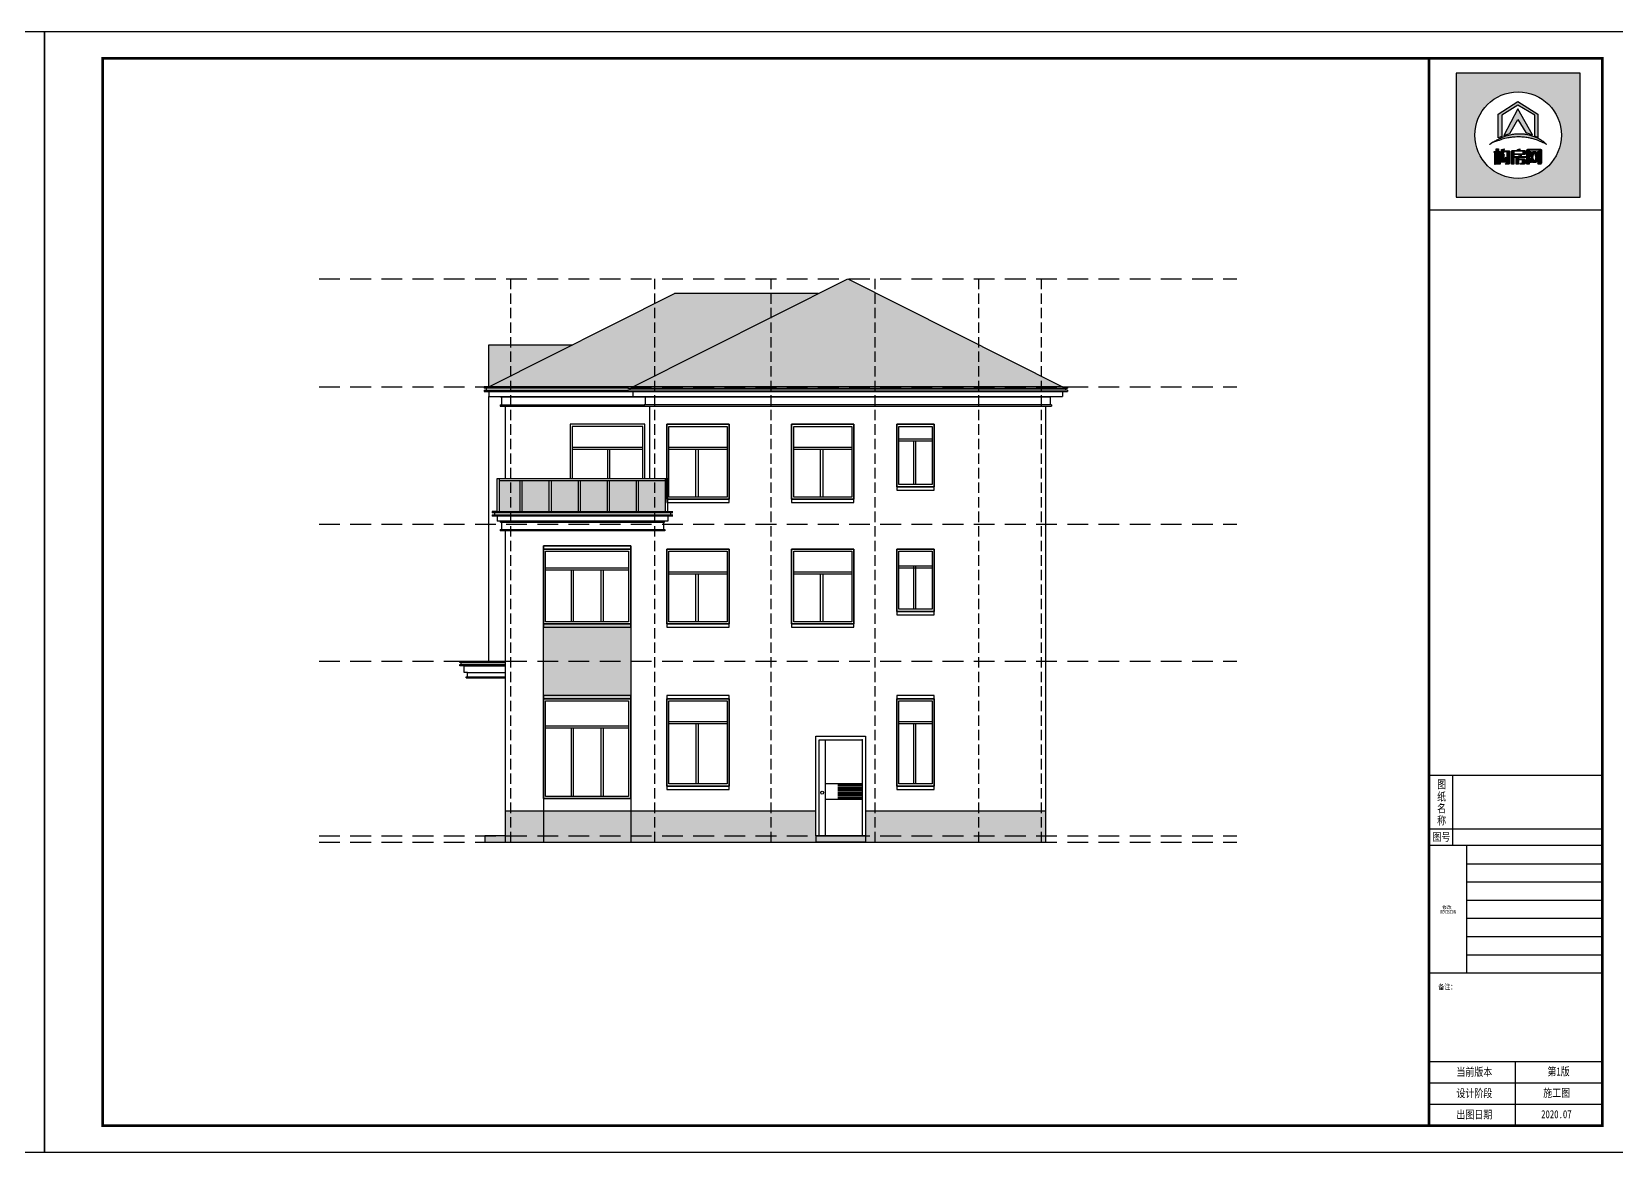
# Model space of a CAD drawing. Header units: millimetres. Extents: x -807114 to 146922, y -468455 to -61603.
# Drawn here: x -149702 to -111581, y -238672 to -211718 of the extents above; entities that cross this region are included whole.
import ezdxf
from ezdxf.enums import TextEntityAlignment as Align

# ---------------------------------------------------------------- set-up
doc = ezdxf.new("R2010")
doc.units = ezdxf.units.MM
doc.header["$LTSCALE"] = 1000
doc.linetypes.add('DASH', pattern=[0.35, 0.25, -0.1])
doc.linetypes.add('HIDDENX2', pattern=[0.75, 0.5, -0.25])
for name, color, linetype in [('_汉字', 7, 'Continuous'), ('PUB_TEXT', 3, 'Continuous'), ('PUB_TITLE', 4, 'Continuous'), ('建-轴', 1, 'Continuous')]:
    doc.layers.add(name, color=color, linetype=linetype)
doc.styles.add('ZDBOX', font='simsun.ttc', dxfattribs={"width": 0.7})
doc.styles.add('宋体', font='simsun.ttc', dxfattribs={"width": 0.8})

# ---------------------------------------------------------------- blocks, each defined once
blk = doc.blocks.new('sadasfafa')
h = blk.add_hatch(color=252)
h.dxf.hatch_style = 1
h.paths.add_polyline_path([(1853311, -2488040), (1853311, -2490368), (1855639, -2490368), (1855639, -2488040)])
h.paths.add_polyline_path([(1855286, -2489204, 1), (1853664, -2489204, 1)], flags=16)
edge = h.paths.add_edge_path(flags=0)
edge.add_spline(control_points=[(1853945, -2489376), (1853935, -2489385), (1854022, -2489327), (1854064, -2489324), (1854178, -2489280), (1854273, -2489257), (1854375, -2489242), (1854470, -2489236), (1854555, -2489239), (1854630, -2489250), (1854700, -2489259), (1854781, -2489280), (1854854, -2489303), (1854917, -2489335), (1854967, -2489354), (1854993, -2489368), (1855014, -2489382), (1854982, -2489354), (1854965, -2489332), (1854910, -2489297), (1854854, -2489260), (1854784, -2489234), (1854713, -2489206), (1854640, -2489189), (1854569, -2489179), (1854497, -2489176), (1854414, -2489178), (1854321, -2489198), (1854229, -2489222), (1854147, -2489257), (1854080, -2489292), (1854021, -2489325), (1853977, -2489352), (1853953, -2489369), (1853945, -2489376)], knot_values=[0, 0, 0, 0, 114.670179, 423.637006, 763.89867, 1083.683754, 1343.405239, 1688.07646, 1952.326814, 2113.699055, 2375.693807, 2595.188681, 2872.839541, 3068.155951, 3238.592156, 3348.056762, 3361.095167, 3431.805845, 3527.265261, 3733.200323, 3952.805082, 4160.23278, 4398.128766, 4650.488133, 4837.16968, 5050.428326, 5308.684497, 5588.159898, 5913.430939, 6163.12325, 6398.139207, 6601.625078, 6772.549769, 6871.149972, 6871.149972, 6871.149972, 6871.149972], degree=3, periodic=1)
h.paths.add_polyline_path([(1854530, -2489580), (1854534, -2489580), (1854534, -2489603), (1854618, -2489603), (1854618, -2489621), (1854481, -2489621), (1854481, -2489650), (1854589, -2489650), (1854599, -2489656), (1854606, -2489666), (1854606, -2489733), (1854600, -2489742), (1854590, -2489750), (1854506, -2489750), (1854514, -2489740), (1854518, -2489731), (1854552, -2489731), (1854558, -2489728), (1854560, -2489721), (1854560, -2489675), (1854558, -2489670), (1854553, -2489667), (1854481, -2489667), (1854481, -2489750), (1854436, -2489750), (1854436, -2489626), (1854433, -2489621), (1854406, -2489621), (1854406, -2489603), (1854488, -2489603), (1854488, -2489590)], flags=0)
h.paths.add_polyline_path([(1854486, -2489468), (1854506, -2489461), (1854506, -2489485), (1854510, -2489489), (1854601, -2489489), (1854609, -2489494), (1854615, -2489502), (1854615, -2489556), (1854607, -2489564), (1854599, -2489569), (1854401, -2489569), (1854394, -2489573), (1854394, -2489750), (1854349, -2489750), (1854349, -2489504), (1854355, -2489495), (1854367, -2489489), (1854462, -2489489), (1854462, -2489474)], flags=0)
h.paths.add_polyline_path([(1854394, -2489554), (1854394, -2489512), (1854404, -2489506), (1854562, -2489506), (1854570, -2489513), (1854570, -2489554)], flags=0)
h.paths.add_polyline_path([(1854214, -2489569), (1854203, -2489632), (1854193, -2489683), (1854194, -2489689), (1854218, -2489689), (1854220, -2489683), (1854214, -2489633), (1854254, -2489614), (1854263, -2489686), (1854263, -2489700), (1854255, -2489709), (1854159, -2489709), (1854150, -2489702), (1854148, -2489692), (1854173, -2489569)], flags=0)
h.paths.add_polyline_path([(1854187, -2489466), (1854213, -2489458), (1854207, -2489496), (1854296, -2489496), (1854305, -2489498), (1854312, -2489505), (1854314, -2489513), (1854314, -2489733), (1854310, -2489741), (1854301, -2489750), (1854231, -2489750), (1854238, -2489741), (1854243, -2489730), (1854261, -2489730), (1854268, -2489727), (1854270, -2489720), (1854270, -2489531), (1854270, -2489526), (1854267, -2489521), (1854260, -2489516), (1854202, -2489516), (1854201, -2489534), (1854196, -2489558), (1854150, -2489558), (1854159, -2489535), (1854165, -2489504), (1854167, -2489471)], flags=0)
h.paths.add_polyline_path([(1854140, -2489544), (1854140, -2489750), (1854114, -2489750), (1854114, -2489544)], flags=0)
h.paths.add_polyline_path([(1854056, -2489544), (1854053, -2489750), (1854031, -2489750), (1854031, -2489544)], flags=0)
h.paths.add_polyline_path([(1854107, -2489459), (1854107, -2489508), (1854139, -2489508), (1854139, -2489527), (1854107, -2489527), (1854107, -2489750), (1854062, -2489750), (1854062, -2489527), (1854029, -2489527), (1854029, -2489508), (1854062, -2489508), (1854062, -2489459)], flags=0)
h.paths.add_polyline_path([(1854209, -2489211), (1854471, -2488714), (1854743, -2489200), (1854618, -2489155), (1854470, -2488913), (1854318, -2489172)], flags=0)
h.paths.add_polyline_path([(1854102, -2488808), (1854470, -2488575), (1854848, -2488810), (1854848, -2489247), (1854790, -2489223), (1854790, -2488832), (1854471, -2488643), (1854168, -2488829), (1854168, -2489231), (1854102, -2489257)], flags=0)
h.paths.add_polyline_path([(1854685, -2489750), (1854641, -2489750), (1854641, -2489488), (1854641, -2489484), (1854646, -2489475), (1854656, -2489467), (1854898, -2489467), (1854907, -2489471), (1854916, -2489478), (1854916, -2489731), (1854908, -2489743), (1854902, -2489750), (1854847, -2489750), (1854858, -2489732), (1854866, -2489731), (1854869, -2489724), (1854869, -2489718), (1854867, -2489718), (1854836, -2489718), (1854826, -2489684), (1854814, -2489718), (1854746, -2489718), (1854736, -2489684), (1854722, -2489718), (1854689, -2489718), (1854689, -2489709), (1854691, -2489709), (1854720, -2489621), (1854685, -2489512)], flags=0)
h.paths.add_polyline_path([(1854779, -2489518), (1854809, -2489621), (1854781, -2489709), (1854777, -2489709), (1854750, -2489621), (1854775, -2489518)], flags=0)
h = blk.add_hatch(color=7)
h.dxf.hatch_style = 1
h.paths.add_polyline_path([(1854102, -2489257), (1854168, -2489231), (1854168, -2488829), (1854471, -2488643), (1854790, -2488832), (1854790, -2489223), (1854848, -2489247), (1854848, -2488810), (1854470, -2488575), (1854102, -2488808)])
h = blk.add_hatch(color=7)
h.dxf.hatch_style = 1
h.paths.add_polyline_path([(1854318, -2489172), (1854470, -2488913), (1854618, -2489155), (1854743, -2489200), (1854471, -2488714), (1854209, -2489211)])
h = blk.add_hatch(color=7)
h.dxf.hatch_style = 1
edge = h.paths.add_edge_path()
edge.add_spline(control_points=[(1853945, -2489376), (1853953, -2489369), (1853977, -2489352), (1854021, -2489325), (1854080, -2489292), (1854147, -2489257), (1854229, -2489222), (1854321, -2489198), (1854414, -2489178), (1854497, -2489176), (1854569, -2489179), (1854640, -2489189), (1854713, -2489206), (1854784, -2489234), (1854854, -2489260), (1854910, -2489297), (1854965, -2489332), (1854982, -2489354), (1855014, -2489382), (1854993, -2489368), (1854967, -2489354), (1854917, -2489335), (1854854, -2489303), (1854781, -2489280), (1854700, -2489259), (1854630, -2489250), (1854555, -2489239), (1854470, -2489236), (1854375, -2489242), (1854273, -2489257), (1854178, -2489280), (1854064, -2489324), (1854022, -2489327), (1853935, -2489385), (1853945, -2489376)], knot_values=[0, 0, 0, 0, 98.600203, 269.524894, 473.010766, 708.026723, 957.719033, 1282.990074, 1562.465475, 1820.721647, 2033.980292, 2220.661839, 2473.021206, 2710.917192, 2918.34489, 3137.949649, 3343.884711, 3439.344127, 3510.054805, 3523.09321, 3632.557816, 3802.994021, 3998.310431, 4275.961291, 4495.456165, 4757.450917, 4918.823158, 5183.073513, 5527.744733, 5787.466218, 6107.251302, 6447.512966, 6756.479793, 6871.149972, 6871.149972, 6871.149972, 6871.149972], degree=3, periodic=1)
h = blk.add_hatch(color=7)
h.dxf.hatch_style = 1
h.paths.add_polyline_path([(1854062, -2489459), (1854062, -2489508), (1854029, -2489508), (1854029, -2489527), (1854062, -2489527), (1854062, -2489750), (1854107, -2489750), (1854107, -2489527), (1854139, -2489527), (1854139, -2489508), (1854107, -2489508), (1854107, -2489459)])
h = blk.add_hatch(color=7)
h.dxf.hatch_style = 1
h.paths.add_polyline_path([(1854031, -2489544), (1854031, -2489750), (1854053, -2489750), (1854056, -2489544)])
h = blk.add_hatch(color=7)
h.dxf.hatch_style = 1
h.paths.add_polyline_path([(1854114, -2489544), (1854114, -2489750), (1854140, -2489750), (1854140, -2489544)])
h = blk.add_hatch(color=7)
h.dxf.hatch_style = 1
h.paths.add_polyline_path([(1854167, -2489471), (1854165, -2489504), (1854159, -2489535), (1854150, -2489558), (1854196, -2489558), (1854201, -2489534), (1854202, -2489516), (1854260, -2489516), (1854267, -2489521), (1854270, -2489526), (1854270, -2489531), (1854270, -2489720), (1854268, -2489727), (1854261, -2489730), (1854243, -2489730), (1854238, -2489741), (1854231, -2489750), (1854301, -2489750), (1854310, -2489741), (1854314, -2489733), (1854314, -2489513), (1854312, -2489505), (1854305, -2489498), (1854296, -2489496), (1854207, -2489496), (1854213, -2489458), (1854187, -2489466)])
h = blk.add_hatch(color=7)
h.dxf.hatch_style = 1
h.paths.add_polyline_path([(1854462, -2489474), (1854462, -2489489), (1854367, -2489489), (1854355, -2489495), (1854349, -2489504), (1854349, -2489750), (1854394, -2489750), (1854394, -2489573), (1854401, -2489569), (1854599, -2489569), (1854607, -2489564), (1854615, -2489556), (1854615, -2489502), (1854609, -2489494), (1854601, -2489489), (1854510, -2489489), (1854506, -2489485), (1854506, -2489461), (1854486, -2489468)])
h.paths.add_polyline_path([(1854394, -2489554), (1854394, -2489512), (1854404, -2489506), (1854562, -2489506), (1854570, -2489513), (1854570, -2489554)], flags=16)
h = blk.add_hatch(color=7)
h.dxf.hatch_style = 1
h.paths.add_polyline_path([(1854685, -2489512), (1854685, -2489493), (1854693, -2489483), (1854862, -2489483), (1854869, -2489491), (1854869, -2489724), (1854866, -2489731), (1854858, -2489732), (1854847, -2489750), (1854902, -2489750), (1854908, -2489743), (1854916, -2489731), (1854916, -2489478), (1854907, -2489471), (1854898, -2489467), (1854656, -2489467), (1854646, -2489475), (1854641, -2489484), (1854641, -2489488), (1854641, -2489750), (1854685, -2489750)])
h = blk.add_hatch(color=7)
h.dxf.hatch_style = 1
h.paths.add_polyline_path([(1854866, -2489709), (1854840, -2489621), (1854866, -2489512), (1854836, -2489512), (1854824, -2489558), (1854808, -2489512), (1854745, -2489512), (1854734, -2489557), (1854719, -2489512), (1854689, -2489512), (1854720, -2489621), (1854691, -2489709), (1854689, -2489709), (1854689, -2489710), (1854689, -2489718), (1854722, -2489718), (1854736, -2489684), (1854746, -2489718), (1854814, -2489718), (1854826, -2489684), (1854836, -2489718), (1854867, -2489718), (1854867, -2489709)])
h.paths.add_polyline_path([(1854779, -2489518), (1854809, -2489621), (1854781, -2489709), (1854777, -2489709), (1854750, -2489621), (1854775, -2489518)], flags=16)
h = blk.add_hatch(color=7)
h.dxf.hatch_style = 1
h.paths.add_polyline_path([(1854173, -2489569), (1854148, -2489692), (1854150, -2489702), (1854159, -2489709), (1854255, -2489709), (1854263, -2489700), (1854263, -2489686), (1854254, -2489614), (1854214, -2489633), (1854220, -2489683), (1854218, -2489689), (1854194, -2489689), (1854193, -2489683), (1854203, -2489632), (1854214, -2489569)])
h = blk.add_hatch(color=7)
h.dxf.hatch_style = 1
h.paths.add_polyline_path([(1854488, -2489590), (1854488, -2489603), (1854406, -2489603), (1854406, -2489621), (1854433, -2489621), (1854436, -2489626), (1854436, -2489750), (1854481, -2489750), (1854481, -2489667), (1854553, -2489667), (1854558, -2489670), (1854560, -2489675), (1854560, -2489721), (1854558, -2489728), (1854552, -2489731), (1854518, -2489731), (1854514, -2489740), (1854506, -2489750), (1854590, -2489750), (1854600, -2489742), (1854606, -2489733), (1854606, -2489666), (1854599, -2489656), (1854589, -2489650), (1854481, -2489650), (1854481, -2489621), (1854618, -2489621), (1854618, -2489603), (1854534, -2489603), (1854534, -2489580), (1854530, -2489580)])
for points in [[(1855639, -2488040), (1853311, -2488040), (1853311, -2490368), (1855639, -2490368)], [(1854102, -2489257), (1854102, -2488808), (1854470, -2488575), (1854848, -2488810), (1854848, -2489247), (1854790, -2489223), (1854790, -2488832), (1854471, -2488643), (1854168, -2488829), (1854168, -2489231)], [(1854209, -2489211), (1854318, -2489172), (1854470, -2488913), (1854618, -2489155), (1854743, -2489200), (1854471, -2488714)], [(1854062, -2489459), (1854107, -2489459), (1854107, -2489508), (1854139, -2489508), (1854139, -2489527), (1854107, -2489527), (1854107, -2489750), (1854062, -2489750), (1854062, -2489527), (1854029, -2489527), (1854029, -2489508), (1854062, -2489508)], [(1854056, -2489544), (1854031, -2489544), (1854031, -2489750), (1854053, -2489750)], [(1854114, -2489544), (1854140, -2489544), (1854140, -2489750), (1854114, -2489750)], [(1854462, -2489474), (1854486, -2489468), (1854506, -2489461), (1854506, -2489485), (1854510, -2489489), (1854601, -2489489), (1854609, -2489494), (1854615, -2489502), (1854615, -2489556), (1854607, -2489564), (1854599, -2489569), (1854401, -2489569), (1854394, -2489573), (1854394, -2489750), (1854349, -2489750), (1854349, -2489504), (1854355, -2489495), (1854367, -2489489), (1854462, -2489489)], [(1854394, -2489554), (1854570, -2489554), (1854570, -2489513), (1854562, -2489506), (1854404, -2489506), (1854394, -2489512)], [(1854641, -2489750), (1854641, -2489488), (1854641, -2489484), (1854646, -2489475), (1854656, -2489467), (1854898, -2489467), (1854907, -2489471), (1854916, -2489478), (1854916, -2489731), (1854908, -2489743), (1854902, -2489750), (1854847, -2489750), (1854858, -2489732), (1854866, -2489731), (1854869, -2489724), (1854869, -2489491), (1854862, -2489483), (1854693, -2489483), (1854685, -2489493), (1854685, -2489750)], [(1854775, -2489518), (1854779, -2489518), (1854809, -2489621), (1854781, -2489709), (1854777, -2489709), (1854750, -2489621)], [(1854488, -2489590), (1854530, -2489580), (1854534, -2489580), (1854534, -2489603), (1854618, -2489603), (1854618, -2489621), (1854481, -2489621), (1854481, -2489650), (1854589, -2489650), (1854599, -2489656), (1854606, -2489666), (1854606, -2489733), (1854600, -2489742), (1854590, -2489750), (1854506, -2489750), (1854514, -2489740), (1854518, -2489731), (1854552, -2489731), (1854558, -2489728), (1854560, -2489721), (1854560, -2489675), (1854558, -2489670), (1854553, -2489667), (1854481, -2489667), (1854481, -2489750), (1854436, -2489750), (1854436, -2489626), (1854433, -2489621), (1854406, -2489621), (1854406, -2489603), (1854488, -2489603)]]:
    blk.add_lwpolyline(points, close=True)
for points in [[(1854167, -2489471), (1854187, -2489466), (1854213, -2489458), (1854207, -2489496), (1854296, -2489496), (1854305, -2489498), (1854312, -2489505), (1854314, -2489513), (1854314, -2489733), (1854310, -2489741), (1854301, -2489750), (1854231, -2489750), (1854238, -2489741), (1854243, -2489730), (1854261, -2489730), (1854268, -2489727), (1854270, -2489720), (1854270, -2489531), (1854270, -2489526), (1854267, -2489521), (1854260, -2489516), (1854202, -2489516), (1854201, -2489534), (1854196, -2489558), (1854150, -2489558), (1854150, -2489558), (1854159, -2489535), (1854165, -2489504), (1854167, -2489471)], [(1854866, -2489709), (1854866, -2489709), (1854867, -2489709), (1854867, -2489718), (1854836, -2489718), (1854826, -2489684), (1854814, -2489718), (1854746, -2489718), (1854736, -2489684), (1854722, -2489718), (1854689, -2489718), (1854689, -2489710), (1854689, -2489709), (1854691, -2489709), (1854720, -2489621), (1854689, -2489512)], [(1854173, -2489569), (1854214, -2489569), (1854203, -2489632), (1854193, -2489683), (1854194, -2489689), (1854218, -2489689), (1854220, -2489683), (1854214, -2489633), (1854254, -2489614), (1854263, -2489686), (1854263, -2489700), (1854255, -2489709), (1854159, -2489709), (1854150, -2489702), (1854148, -2489692), (1854173, -2489569)]]:
    blk.add_lwpolyline(points)
at = {"color": 7}
blk.add_lwpolyline([(1854689, -2489512), (1854719, -2489512), (1854734, -2489557), (1854745, -2489512), (1854808, -2489512), (1854824, -2489558), (1854836, -2489512), (1854866, -2489512), (1854840, -2489621), (1854866, -2489709)], dxfattribs=at)
blk.add_circle((1854475, -2489204), 811)
at = {"start_tangent": (-0.74079, -0.671736), "end_tangent": (-0.74079, -0.671736)}
blk.add_spline([(1853945, -2489376), (1853977, -2489357), (1854071, -2489318), (1854178, -2489282), (1854280, -2489257), (1854365, -2489245), (1854479, -2489238), (1854566, -2489241), (1854619, -2489248), (1854704, -2489261), (1854775, -2489279), (1854861, -2489308), (1854920, -2489335), (1854972, -2489357), (1855003, -2489375), (1855007, -2489377), (1854990, -2489361), (1854968, -2489339), (1854913, -2489299), (1854851, -2489261), (1854787, -2489235), (1854714, -2489208), (1854633, -2489189), (1854572, -2489180), (1854501, -2489177), (1854416, -2489181), (1854326, -2489198), (1854222, -2489227), (1854146, -2489259), (1854077, -2489294), (1854019, -2489327), (1853971, -2489357), (1853945, -2489376)], degree=3, dxfattribs=at)

msp = doc.modelspace()

# ---------------------------------------------------------------- hatches: boundary and pattern name
h = msp.add_hatch()
h.set_pattern_fill('弯瓦屋面', color=20, scale=120)
h.set_pattern_definition([(0, (0, 0), (240, 240), [48, -192]), (45, (96, 24), (3e-14, 240), [67.88225, -271.529]), (90, (144, 72), (-240, 240), [240]), (135, (192, 24), (-240, 3e-14), [67.88225, -271.529]), (26.56505, (48, 0), (240, 2e-07), [53.664, -482.99231]), (333.43495, (192, 24), (240, -2e-07), [53.664, -482.99231])])
h.paths.add_polyline_path([(-171801.3, -218019), (-176261.3, -220261.8), (-171381.3, -220261.8), (-169361.3, -220261.8)])
h.paths.add_polyline_path([(-169361.3, -220261.8), (-167341.3, -220261.8), (-162461.3, -220261.8), (-167631.5, -217661.8), (-171091.3, -217661.9), (-171801.3, -218019)])
h.paths.add_polyline_path([(-136681.3, -219246), (-138701.2, -219246), (-138701.2, -220261.8)])
h.paths.add_polyline_path([(-138701.2, -220261.8), (-135361.2, -220261.8), (-135241.2, -220261.8), (-130781.2, -218018.9), (-134241.2, -218018.9), (-136681.3, -219246)])
h.paths.add_polyline_path([(-135241.2, -220261.8), (-124901.2, -220261.8), (-130071.2, -217661.8), (-130781.2, -218018.9)])
h.paths.add_polyline_path([(-90836.6, -218018.9), (-94296.6, -218018.9), (-95006.6, -217661.8), (-100176.6, -220261.8), (-86376.6, -220261.8), (-88396.6, -219246)])
h.paths.add_polyline_path([(-86376.6, -220261.8), (-86376.6, -219246), (-88396.6, -219246)])
h = msp.add_hatch()
h.set_pattern_fill('玻璃2', color=4, scale=80)
h.set_pattern_definition([(45, (96, 48), (7e-14, 1221.8805), [480, -288, 480, -288, 192, -418.6253]), (45, (72, 72), (7e-14, 1221.8805), [384, -480, 288, -288, 336, -370.6253]), (45, (72, 144), (7e-14, 1221.8805), [288, -576, 192, -288, 432, -370.6253]), (45, (144, 72), (7e-14, 1221.8805), [288, -576, 240, -1042.6252]), (45, (216, 144), (7e-14, 1221.8805), [144, -720, 96, -1186.6252]), (45, (96, 264), (7e-14, 1221.8805), [96, -720, 96, -384, 240, -610.6253]), (45, (528, 192), (7e-14, 1221.8805), [480, -720, 576, -380.2253]), (45, (528, 120), (7e-14, 1221.8805), [672, -480, 720, -284.2253]), (45, (648, 216), (-1e-13, -1357.645), [480, -672, 384, -610.6253]), (45, (576, 360), (7e-14, 1221.8805), [240, -960, 288, -658.6253]), (45, (720, 288), (7e-14, 1221.8805), [192, -960, 192, -802.6252])])
h.paths.add_polyline_path([(-202136.1, -222511.8), (-202136.1, -223261.8), (-201586.1, -223261.8), (-201586.1, -222511.8)])
h.paths.add_polyline_path([(-202936.1, -222511.8), (-202936.1, -223261.8), (-202186.1, -223261.8), (-202186.1, -222511.8)])
h.paths.add_polyline_path([(-203736.1, -222511.8), (-203736.1, -223261.8), (-202986.1, -223261.8), (-202986.1, -222511.8)])
h.paths.add_polyline_path([(-204536.1, -222511.8), (-204536.1, -223261.8), (-203786.1, -223261.8), (-203786.1, -222511.8)])
h.paths.add_polyline_path([(-205336.1, -222511.8), (-205336.1, -223261.8), (-204586.1, -223261.8), (-204586.1, -222511.8)])
h.paths.add_polyline_path([(-206136.1, -222511.8), (-206136.1, -223261.8), (-205386.1, -223261.8), (-205386.1, -222511.8)])
h.paths.add_polyline_path([(-206616.1, -222511.8), (-206616.1, -223261.8), (-206186.1, -223261.8), (-206186.1, -222511.8)])
h.paths.add_polyline_path([(-173271.3, -225811.8), (-173871.3, -225811.8), (-173871.3, -226711.8), (-173271.3, -226711.8)])
h.paths.add_polyline_path([(-173921.3, -225811.8), (-174471.3, -225811.8), (-174471.3, -226711.8), (-173921.3, -226711.8)])
h.paths.add_polyline_path([(-174521.3, -225811.8), (-175071.3, -225811.8), (-175071.3, -226711.8), (-174521.3, -226711.8)])
h.paths.add_polyline_path([(-175121.3, -225811.8), (-175461.3, -225811.8), (-175461.3, -226711.8), (-175121.3, -226711.8)])
h.paths.add_polyline_path([(-135101.2, -222511.8), (-135101.2, -223261.8), (-134451.2, -223261.8), (-134451.2, -222511.8)])
h.paths.add_polyline_path([(-135801.2, -222511.8), (-135801.2, -223261.8), (-135151.2, -223261.8), (-135151.2, -222511.8)])
h.paths.add_polyline_path([(-136501.2, -222511.8), (-136501.2, -223261.8), (-135851.2, -223261.8), (-135851.2, -222511.8)])
h.paths.add_polyline_path([(-137201.2, -222511.8), (-137201.2, -223261.8), (-136551.2, -223261.8), (-136551.2, -222511.8)])
h.paths.add_polyline_path([(-137901.2, -222511.8), (-137901.2, -223261.8), (-137251.2, -223261.8), (-137251.2, -222511.8)])
h.paths.add_polyline_path([(-138451.2, -222511.8), (-138451.2, -223261.8), (-137951.2, -223261.8), (-137951.2, -222511.8)])
h = msp.add_hatch()
h.set_pattern_fill('AR-SAND', color=43, scale=26)
h.set_pattern_definition([(37.5, (0, 0), (-2.080041, 63.623721), [0, -50.1904, 0, -56.134, 0, -53.6575]), (7.5, (0, 0), (58.438027, 93.187263), [0, -27.0764, 0, -45.2374, 0, -17.3355]), (-32.5, (-40.615, 0), (102.829008, 0.186834), [0, -16.51, 0, -59.436, 0, -77.597]), (-42.5, (-40.615, 0), (99.26234, 28.980812), [0, -8.255, 0, -38.9636, 0, -44.577])])
h.paths.add_polyline_path([(-213676.1, -227681.8), (-210676.1, -227681.8), (-210676.1, -226041.8), (-213676.1, -226041.8)])
h.paths.add_polyline_path([(-213676.1, -227761.8), (-210676.1, -227761.8), (-210676.1, -227681.8), (-213676.1, -227681.8)])
h.paths.add_polyline_path([(-213676.1, -226041.8), (-210676.1, -226041.8), (-210676.1, -225961.8), (-213676.1, -225961.8)])
h.paths.add_polyline_path([(-213676.1, -224161.8), (-210676.1, -224161.8), (-210676.1, -224081.8), (-213676.1, -224081.8)])
h.paths.add_polyline_path([(-205796.1, -227681.8), (-202796.1, -227681.8), (-202796.1, -226041.8), (-205796.1, -226041.8)])
h.paths.add_polyline_path([(-205796.1, -227761.8), (-202796.1, -227761.8), (-202796.1, -227681.8), (-205796.1, -227681.8)])
h.paths.add_polyline_path([(-205796.1, -226041.8), (-202796.1, -226041.8), (-202796.1, -225961.8), (-205796.1, -225961.8)])
h.paths.add_polyline_path([(-170111.3, -227761.8), (-168611.3, -227761.8), (-168611.3, -227681.8), (-170111.3, -227681.8)])
h.paths.add_polyline_path([(-170111.3, -227681.8), (-168611.3, -227681.8), (-168611.3, -226861.8), (-170111.3, -226861.8)])
h.paths.add_polyline_path([(-170111.3, -226861.8), (-168611.3, -226861.8), (-168611.3, -226041.8), (-170111.3, -226041.8)])
h.paths.add_polyline_path([(-170111.3, -226041.8), (-168611.3, -226041.8), (-168611.3, -225961.8), (-170111.3, -225961.8)])
h.paths.add_polyline_path([(-166471.3, -226861.8), (-164371.3, -226861.8), (-164371.3, -226041.8), (-166471.3, -226041.8)])
h.paths.add_polyline_path([(-166471.3, -227681.8), (-164371.3, -227681.8), (-164371.3, -226861.8), (-166471.3, -226861.8)])
h.paths.add_polyline_path([(-166471.3, -227761.8), (-164371.3, -227761.8), (-164371.3, -227681.8), (-166471.3, -227681.8)])
h.paths.add_polyline_path([(-166471.3, -226041.8), (-164371.3, -226041.8), (-164371.3, -225961.8), (-166471.3, -225961.8)])
h.paths.add_polyline_path([(-170111.3, -224081.8), (-168611.3, -224081.8), (-168611.3, -223561.8), (-170111.3, -223561.8)])
h.paths.add_polyline_path([(-170111.3, -223561.8), (-168611.3, -223561.8), (-168611.3, -223041.8), (-170111.3, -223041.8)])
h.paths.add_polyline_path([(-170111.3, -222961.8), (-170111.3, -223041.8), (-168611.3, -223041.8), (-168611.3, -222961.8)])
h.paths.add_polyline_path([(-170111.3, -224161.8), (-168611.3, -224161.8), (-168611.3, -224081.8), (-170111.3, -224081.8)])
h.paths.add_polyline_path([(-166471.3, -224081.8), (-164371.3, -224081.8), (-164371.3, -223561.8), (-166471.3, -223561.8)])
h.paths.add_polyline_path([(-166471.3, -223561.8), (-164371.3, -223561.8), (-164371.3, -223041.8), (-166471.3, -223041.8)])
h.paths.add_polyline_path([(-166471.3, -222961.8), (-166471.3, -223041.8), (-164371.3, -223041.8), (-164371.3, -222961.8)])
h.paths.add_polyline_path([(-166471.3, -224161.8), (-164371.3, -224161.8), (-164371.3, -224081.8), (-166471.3, -224081.8)])
h.paths.add_polyline_path([(-175861.3, -230461.8), (-175861.3, -231211.8), (-162861.3, -231211.8), (-162861.3, -230461.8)])
h.paths.add_polyline_path([(-173271.3, -226711.8), (-173871.3, -226711.8), (-173921.3, -226711.8), (-174471.3, -226711.8), (-174521.3, -226711.8), (-175071.3, -226711.8), (-175121.3, -226711.8), (-175461.3, -226711.8), (-175461.3, -226861.8), (-173221.3, -226861.8), (-173221.3, -226711.8)])
h.paths.add_polyline_path([(-138301.2, -230461.8), (-138301.2, -231211.8), (-137391.2, -231211.8), (-137391.2, -230461.8)])
h.paths.add_polyline_path([(-129641.2, -230461.8), (-129641.2, -231061.8), (-129641.2, -231211.8), (-125301.2, -231211.8), (-125301.2, -230461.8)])
h.paths.add_polyline_path([(-137391.2, -227681.8), (-135291.2, -227681.8), (-135291.2, -226041.8), (-137391.2, -226041.8)])
h.paths.add_polyline_path([(-137391.2, -226041.8), (-135291.2, -226041.8), (-135291.2, -225961.8), (-137391.2, -225961.8)])
h.paths.add_polyline_path([(-137391.2, -227761.8), (-135291.2, -227761.8), (-135291.2, -227681.8), (-137391.2, -227681.8)])
h.paths.add_polyline_path([(-99776.6, -230461.8), (-99776.6, -231211.8), (-86776.6, -231211.8), (-86776.6, -231061.8), (-86776.6, -230461.8)])
h.paths.add_polyline_path([(-137391.2, -231061.8), (-135291.2, -231061.8), (-135291.2, -230461.8), (-137391.2, -230461.8)])
h.paths.add_polyline_path([(-137391.2, -231211.8), (-135291.2, -231211.8), (-135291.2, -231061.8), (-137391.2, -231061.8)])
h.paths.add_polyline_path([(-90476.6, -227681.8), (-88156.6, -227681.8), (-88376.6, -227461.8), (-88076.6, -227461.8), (-88076.6, -226861.8), (-90476.6, -226861.8)])
h.paths.add_polyline_path([(-90476.6, -226861.8), (-88076.6, -226861.8), (-88076.6, -226041.8), (-90476.6, -226041.8)])
h.paths.add_polyline_path([(-94706.6, -226861.8), (-92606.6, -226861.8), (-92606.6, -226041.8), (-94706.6, -226041.8)])
h.paths.add_polyline_path([(-94706.6, -227681.8), (-92606.6, -227681.8), (-92606.6, -226861.8), (-94706.6, -226861.8)])
h.paths.add_polyline_path([(-94706.6, -224081.8), (-92606.6, -224081.8), (-92606.6, -223561.8), (-94706.6, -223561.8)])
h.paths.add_polyline_path([(-94706.6, -223561.8), (-92606.6, -223561.8), (-92606.6, -223041.8), (-94706.6, -223041.8)])
h.paths.add_polyline_path([(-98706.6, -223561.8), (-96606.6, -223561.8), (-96606.6, -223057.6), (-98706.6, -223057.6)])
h.paths.add_polyline_path([(-98706.6, -224097.6), (-96606.6, -224097.6), (-96606.6, -223561.8), (-98706.6, -223561.8)])
h.paths.add_polyline_path([(-98706.6, -226861.8), (-96606.6, -226861.8), (-96606.6, -226057.6), (-98706.6, -226057.6)])
h.paths.add_polyline_path([(-98706.6, -227697.6), (-96606.6, -227697.6), (-96606.6, -226861.8), (-98706.6, -226861.8)])
h.paths.add_polyline_path([(-201856.1, -231061.8), (-201736.1, -231061.8), (-201736.1, -230461.8), (-201856.1, -230461.8)])
h.paths.add_polyline_path([(-201856.1, -231211.8), (-201736.1, -231211.8), (-201736.1, -231061.8), (-201856.1, -231061.8)])
h.paths.add_polyline_path([(-206736.1, -230461.8), (-206736.1, -231061.8), (-201856.1, -231061.8), (-201856.1, -230461.8), (-202442.7, -230461.8), (-202796.1, -230461.8), (-204259.1, -230461.8), (-205796.1, -230461.8)])
h.paths.add_polyline_path([(-201856.1, -231061.8), (-206736.1, -231061.8), (-206736.1, -231211.8), (-201856.1, -231211.8)])
h.paths.add_polyline_path([(-207006.1, -231211.8), (-206736.1, -231211.8), (-206736.1, -231061.8), (-207006.1, -231061.8)])
h.paths.add_polyline_path([(-207006.1, -230461.8), (-207006.1, -231061.8), (-206736.1, -231061.8), (-206736.1, -230461.8)])
h.paths.add_polyline_path([(-209736.1, -231061.8), (-209466.1, -231061.8), (-209466.1, -230461.8), (-209736.1, -230461.8)])
h.paths.add_polyline_path([(-209736.1, -231211.8), (-209466.1, -231211.8), (-209466.1, -231061.8), (-209736.1, -231061.8)])
h.paths.add_polyline_path([(-209736.1, -231061.8), (-214616.1, -231061.8), (-214616.1, -231211.8), (-209736.1, -231211.8)])
h.paths.add_polyline_path([(-214616.1, -230461.8), (-214616.1, -231061.8), (-209736.1, -231061.8), (-209736.1, -230461.8), (-210676.1, -230461.8), (-213676.1, -230461.8)])
h.paths.add_polyline_path([(-214736.1, -230461.8), (-214736.1, -231061.8), (-214616.1, -231061.8), (-214616.1, -230461.8)])
h.paths.add_polyline_path([(-214736.1, -231211.8), (-214616.1, -231211.8), (-214616.1, -231061.8), (-214736.1, -231061.8)])
h.paths.add_polyline_path([(-131921.2, -231061.8), (-130841.2, -231061.8), (-130841.2, -230461.8), (-131921.2, -230461.8)])
h.paths.add_polyline_path([(-131921.2, -231211.8), (-130841.2, -231211.8), (-130841.2, -231061.8), (-131921.2, -231061.8)])
h.paths.add_polyline_path([(-131921.2, -231211.8), (-131921.2, -231061.8), (-134721.2, -231061.8), (-134721.2, -231211.8)])
h.paths.add_polyline_path([(-134721.2, -231061.8), (-131921.2, -231061.8), (-131921.2, -230461.8), (-134721.2, -230461.8)])
h.paths.add_polyline_path([(-134721.2, -230461.8), (-135291.2, -230461.8), (-135291.2, -231061.8), (-134721.2, -231061.8)])
h.paths.add_polyline_path([(-135291.2, -231211.8), (-134721.2, -231211.8), (-134721.2, -231061.8), (-135291.2, -231061.8)])
h = msp.add_hatch()
h.set_pattern_fill('_USER', color=37, scale=30, style=0, pattern_type=0)
h.set_pattern_definition([(0, (-169177.91, -248907.117), (0, 34.285714), [])])
h.paths.add_polyline_path([(-129721.2, -229800.7), (-130312.1, -229800.7), (-130312.1, -230178.4), (-129721.2, -230178.4)])
h = msp.add_hatch()
h.set_pattern_fill('AR-SAND', color=253, scale=12)
h.set_pattern_definition([(37.5, (0, 0), (-0.9600188, 29.3647942), [0, -23.1648, 0, -25.908, 0, -24.765]), (7.5, (0, 0), (26.971397, 43.009506), [0, -12.4968, 0, -20.8788, 0, -8.001]), (-32.5, (-18.745, 0), (47.4595422, 0.086231), [0, -7.62, 0, -27.432, 0, -35.814]), (-42.5, (-18.745, 0), (45.813387, 13.3757594), [0, -3.81, 0, -17.9832, 0, -20.574])])
h.paths.add_polyline_path([(-207056.1, -231061.8), (-207236.1, -231061.8), (-207286.1, -231061.8), (-207336.1, -231061.8), (-207416.1, -231061.8), (-208236.1, -231061.8), (-209056.1, -231061.8), (-209136.1, -231061.8), (-209186.1, -231061.8), (-209236.1, -231061.8), (-209416.1, -231061.8), (-209416.1, -231211.8), (-207056.1, -231211.8)])
h.paths.add_polyline_path([(-129641.2, -231211.8), (-129641.2, -231061.8), (-130841.2, -231061.8), (-130841.2, -231211.8)])
h.paths.add_polyline_path([(-201736.1, -231211.8), (-201336.1, -231211.8), (-201336.1, -231061.8), (-201736.1, -231061.8)])
h.paths.add_polyline_path([(-175861.3, -231061.8), (-176261.3, -231061.8), (-176261.3, -231211.8), (-175861.3, -231211.8)])
h.paths.add_polyline_path([(-138801.2, -231061.8), (-138801.2, -231211.8), (-138301.2, -231211.8), (-138301.2, -231061.8)])
h.paths.add_polyline_path([(-86776.6, -231061.8), (-86776.6, -231211.8), (-86276.6, -231211.8), (-86276.6, -231061.8)])

# ---------------------------------------------------------------- linework, layer by layer
at = {"color": 252, "linetype": 'HIDDENX2'}
for p, q in [((-142787.7, -217661.8), (-120708.5, -217661.8)), ((-142787.7, -220261.8), (-120708.5, -220261.8)), ((-142787.7, -223561.8), (-120708.5, -223561.8)), ((-142787.7, -226861.8), (-120708.5, -226861.8)), ((-142787.7, -231061.8), (-120708.5, -231061.8)), ((-142787.7, -231211.8), (-120708.5, -231211.8))]:
    msp.add_line(p, q, dxfattribs=at)
for p, q in [((-135241.2, -220261.8), (-130071.2, -217661.8)), ((-130071.2, -217661.8), (-124901.2, -220261.8)), ((-138701.2, -220261.8), (-134241.2, -218018.9)), ((-130781.2, -218018.9), (-134241.2, -218018.9)), ((-138701.2, -219246), (-136681.3, -219246)), ((-138701.2, -220261.8), (-138701.2, -219246)), ((-138701.2, -220261.8), (-138821.2, -220261.8)), ((-138821.2, -220261.8), (-138821.2, -220291.8)), ((-135361.2, -220291.8), (-138821.2, -220291.8)), ((-138771.2, -220291.8), (-138771.2, -220341.8)), ((-124901.2, -220261.8), (-138701.2, -220261.8)), ((-135241.2, -220261.8), (-135361.2, -220261.8)), ((-135361.2, -220261.8), (-135361.2, -220291.8)), ((-135361.2, -220291.8), (-124781.2, -220291.8)), ((-135311.2, -220291.8), (-135311.2, -220341.8)), ((-124901.2, -220261.8), (-124781.2, -220261.8)), ((-124831.2, -220291.8), (-124831.2, -220341.8)), ((-124781.2, -220261.8), (-124781.2, -220291.8)), ((-138821.2, -220341.8), (-138821.2, -220371.8)), ((-138821.2, -220341.8), (-135361.2, -220341.8)), ((-138821.2, -220371.8), (-135361.2, -220371.8)), ((-138701.2, -220371.8), (-138701.2, -220491.8)), ((-138701.2, -226861.8), (-138701.2, -220491.8)), ((-138701.2, -220491.8), (-135241.2, -220491.8)), ((-138431.2, -220691.8), (-138431.2, -220721.8)), ((-138431.2, -220691.8), (-134971.2, -220691.8)), ((-138431.2, -220721.8), (-134971.2, -220721.8)), ((-138421.2, -220511.8), (-138421.2, -220491.8)), ((-134961.2, -220511.8), (-138421.2, -220511.8)), ((-138401.2, -220511.8), (-138401.2, -220691.8)), ((-138301.2, -222461.8), (-138301.2, -220721.8)), ((-135361.2, -220341.8), (-135361.2, -220371.8)), ((-124781.2, -220341.8), (-135361.2, -220341.8)), ((-135361.2, -220371.8), (-124781.2, -220371.8)), ((-135241.2, -220371.8), (-135241.2, -220491.8)), ((-135241.2, -220491.8), (-124901.2, -220491.8)), ((-134971.2, -220691.8), (-134971.2, -220721.8)), ((-125171.2, -220691.8), (-134971.2, -220691.8)), ((-134971.2, -220721.8), (-125171.2, -220721.8)), ((-134961.2, -220511.8), (-134961.2, -220491.8)), ((-125181.2, -220511.8), (-134961.2, -220511.8)), ((-134941.2, -220511.8), (-134941.2, -220691.8)), ((-134841.2, -220721.8), (-134841.2, -222461.8)), ((-125301.2, -231211.8), (-125301.2, -220721.8)), ((-125201.2, -220511.8), (-125201.2, -220691.8)), ((-125181.2, -220511.8), (-125181.2, -220491.8)), ((-125171.2, -220691.8), (-125171.2, -220721.8)), ((-124901.2, -220371.8), (-124901.2, -220491.8)), ((-124781.2, -220341.8), (-124781.2, -220371.8)), ((-134951.2, -221161.8), (-136751.2, -221161.8)), ((-136751.2, -221161.8), (-136751.2, -222461.8)), ((-135001.2, -221211.8), (-136701.2, -221211.8)), ((-136701.2, -221211.8), (-136701.2, -222461.8)), ((-135001.2, -222461.8), (-135001.2, -221211.8)), ((-134951.2, -222461.8), (-134951.2, -221161.8)), ((-132921.2, -221161.8), (-134421.2, -221161.8)), ((-134421.2, -221161.8), (-134421.2, -223041.8)), ((-132921.2, -223041.8), (-132921.2, -221161.8)), ((-129921.2, -221161.8), (-131421.2, -221161.8)), ((-131421.2, -221161.8), (-131421.2, -223041.8)), ((-129921.2, -223041.8), (-129921.2, -221161.8)), ((-127991.2, -221161.8), (-128891.2, -221161.8)), ((-128891.2, -221161.8), (-128891.2, -222741.8)), ((-127991.2, -222741.8), (-127991.2, -221161.8)), ((-138501.2, -223261.8), (-138501.2, -222461.8)), ((-138501.2, -222461.8), (-134401.2, -222461.8)), ((-138451.2, -223261.8), (-138451.2, -222461.8)), ((-138451.2, -222511.8), (-134451.2, -222511.8)), ((-134451.2, -223261.8), (-134451.2, -222461.8)), ((-134401.2, -223261.8), (-134401.2, -222461.8)), ((-134421.2, -222961.8), (-132921.2, -222961.8)), ((-131421.2, -222961.8), (-129921.2, -222961.8)), ((-128891.2, -222661.8), (-127991.2, -222661.8)), ((-128891.2, -222741.8), (-127991.2, -222741.8)), ((-138501.2, -223261.8), (-138621.2, -223261.8)), ((-138621.2, -223261.8), (-138621.2, -223291.8)), ((-138621.2, -223341.8), (-138621.2, -223371.8)), ((-134281.2, -223371.8), (-138621.2, -223371.8)), ((-138571.2, -223291.8), (-138571.2, -223341.8)), ((-138501.2, -223261.8), (-134401.2, -223261.8)), ((-138501.2, -223371.8), (-138501.2, -223491.8)), ((-134701.2, -223261.8), (-134701.2, -223291.8)), ((-134701.2, -223341.8), (-134701.2, -223371.8)), ((-134421.2, -223041.8), (-132921.2, -223041.8)), ((-134401.2, -223261.8), (-134281.2, -223261.8)), ((-134401.2, -223371.8), (-134401.2, -223491.8)), ((-134331.2, -223291.8), (-134331.2, -223341.8)), ((-131421.2, -223041.8), (-129921.2, -223041.8)), ((-138431.2, -223691.8), (-138431.2, -223721.8)), ((-134471.2, -223721.8), (-138431.2, -223721.8)), ((-138421.2, -223511.8), (-138421.2, -223491.8)), ((-138421.2, -223511.8), (-134481.2, -223511.8)), ((-138401.2, -223511.8), (-138401.2, -223691.8)), ((-138301.2, -231211.8), (-138301.2, -223721.8)), ((-134501.2, -223511.8), (-134501.2, -223691.8)), ((-134481.2, -223511.8), (-134481.2, -223491.8)), ((-134471.2, -223691.8), (-134471.2, -223721.8)), ((-135291.2, -224081.8), (-137391.2, -224081.8)), ((-137391.2, -224081.8), (-137391.2, -226041.8)), ((-135291.2, -226041.8), (-135291.2, -224081.8)), ((-135291.2, -224161.8), (-137391.2, -224161.8)), ((-132921.2, -224161.8), (-134421.2, -224161.8)), ((-134421.2, -224161.8), (-134421.2, -226041.8)), ((-132921.2, -226041.8), (-132921.2, -224161.8)), ((-129921.2, -224161.8), (-131421.2, -224161.8)), ((-131421.2, -224161.8), (-131421.2, -226041.8)), ((-129921.2, -226041.8), (-129921.2, -224161.8)), ((-127991.2, -224161.8), (-128891.2, -224161.8)), ((-128891.2, -224161.8), (-128891.2, -225741.8)), ((-127991.2, -225741.8), (-127991.2, -224161.8)), ((-128891.2, -225661.8), (-127991.2, -225661.8)), ((-137391.2, -225961.8), (-135291.2, -225961.8)), ((-137391.2, -226041.8), (-135291.2, -226041.8)), ((-134421.2, -225961.8), (-132921.2, -225961.8)), ((-134421.2, -226041.8), (-132921.2, -226041.8)), ((-131421.2, -225961.8), (-129921.2, -225961.8)), ((-131421.2, -226041.8), (-129921.2, -226041.8)), ((-128891.2, -225741.8), (-127991.2, -225741.8)), ((-139401.6, -226891.8), (-139401.6, -226861.8)), ((-139401.6, -226861.8), (-138701.2, -226861.8)), ((-139371.6, -226891.8), (-139401.6, -226891.8)), ((-139401.6, -226971.8), (-139401.6, -226941.8)), ((-139401.6, -226941.8), (-139371.6, -226941.8)), ((-139301.6, -226971.8), (-139401.6, -226971.8)), ((-139371.6, -226941.8), (-139371.6, -226891.8)), ((-139301.6, -227131.8), (-139301.6, -226971.8)), ((-139301.6, -226971.8), (-138301.2, -226971.8)), ((-139221.6, -227131.8), (-139301.6, -227131.8)), ((-139221.6, -227231.8), (-139221.6, -227131.8)), ((-138701.2, -226861.8), (-138301.2, -226861.8)), ((-139251.6, -227261.8), (-139251.6, -227231.8)), ((-139251.6, -227231.8), (-139221.6, -227231.8)), ((-139251.6, -227261.8), (-138301.2, -227261.8)), ((-135291.2, -227681.8), (-137391.2, -227681.8)), ((-137391.2, -227681.8), (-137391.2, -230161.8)), ((-135291.2, -227761.8), (-137391.2, -227761.8)), ((-135291.2, -230161.8), (-135291.2, -227681.8)), ((-132921.2, -227681.8), (-134421.2, -227681.8)), ((-134421.2, -227681.8), (-134421.2, -229941.8)), ((-132921.2, -227761.8), (-134421.2, -227761.8)), ((-132921.2, -229941.8), (-132921.2, -227681.8)), ((-127991.2, -227681.8), (-128891.2, -227681.8)), ((-128891.2, -227681.8), (-128891.2, -229941.8)), ((-127991.2, -227761.8), (-128891.2, -227761.8)), ((-127991.2, -229941.8), (-127991.2, -227681.8)), ((-130841.2, -231061.8), (-130841.2, -228661.8)), ((-130841.2, -228661.8), (-129641.2, -228661.8)), ((-130841.2, -228661.8), (-129641.2, -228661.8)), ((-130841.2, -231061.8), (-130841.2, -228661.8)), ((-129641.2, -228661.8), (-129641.2, -231061.8)), ((-129641.2, -228661.8), (-129641.2, -231061.8)), ((-134421.2, -229861.8), (-132921.2, -229861.8)), ((-128891.2, -229861.8), (-127991.2, -229861.8)), ((-115512, -231291.8), (-115512, -229607.2)), ((-137391.2, -230161.8), (-135291.2, -230161.8)), ((-137391.2, -230161.8), (-137391.2, -231211.8)), ((-135291.2, -230161.8), (-135291.2, -231211.8)), ((-134421.2, -229941.8), (-132921.2, -229941.8)), ((-128891.2, -229941.8), (-127991.2, -229941.8)), ((-138301.2, -230461.8), (-137391.2, -230461.8)), ((-135291.2, -230461.8), (-130841.2, -230461.8)), ((-129641.2, -230461.8), (-125301.2, -230461.8)), ((-116089.6, -230890.7), (-111918, -230890.7)), ((-138301.2, -231061.8), (-138801.2, -231061.8)), ((-138801.2, -231061.8), (-138801.2, -231211.8)), ((-138801.2, -231211.8), (-138301.2, -231211.8)), ((-138301.2, -231211.8), (-125301.2, -231211.8)), ((-129641.2, -231061.8), (-130841.2, -231061.8)), ((-130841.2, -231061.8), (-130841.2, -231211.8)), ((-130841.2, -231061.8), (-129641.2, -231061.8)), ((-129641.2, -231211.8), (-130841.2, -231211.8)), ((-129641.2, -231061.8), (-129641.2, -231211.8))]:
    msp.add_line(p, q)
at = {"color": 253}
for p, q in [((-136701.2, -221711.8), (-135001.2, -221711.8)), ((-136701.2, -221761.8), (-135001.2, -221761.8)), ((-135851.2, -221761.8), (-135851.2, -222461.8)), ((-135801.2, -221761.8), (-135801.2, -222461.8)), ((-134371.2, -221711.8), (-132971.2, -221711.8)), ((-134371.2, -221761.8), (-132971.2, -221761.8)), ((-133731.2, -221761.8), (-133731.2, -222911.8)), ((-133671.2, -221761.8), (-133671.2, -222911.8)), ((-131371.2, -221711.8), (-129971.2, -221711.8)), ((-131371.2, -221761.8), (-129971.2, -221761.8)), ((-130731.2, -221761.8), (-130731.2, -222911.8)), ((-130671.2, -221761.8), (-130671.2, -222911.8)), ((-128841.2, -221511.8), (-128041.2, -221511.8)), ((-128841.2, -221561.8), (-128041.2, -221561.8)), ((-128491.2, -221561.8), (-128491.2, -222611.8)), ((-128441.2, -221561.8), (-128441.2, -222611.8)), ((-137951.2, -223261.8), (-137951.2, -222511.8)), ((-137901.2, -223261.8), (-137901.2, -222511.8)), ((-137251.2, -223261.8), (-137251.2, -222511.8)), ((-137201.2, -223261.8), (-137201.2, -222511.8)), ((-136551.2, -223261.8), (-136551.2, -222511.8)), ((-136501.2, -223261.8), (-136501.2, -222511.8)), ((-135851.2, -223261.8), (-135851.2, -222511.8)), ((-135801.2, -223261.8), (-135801.2, -222511.8)), ((-135151.2, -223261.8), (-135151.2, -222511.8)), ((-135101.2, -223261.8), (-135101.2, -222511.8)), ((-137341.2, -224611.8), (-135341.2, -224611.8)), ((-137341.2, -224661.8), (-135341.2, -224661.8)), ((-136724.5, -224661.8), (-136724.5, -225911.8)), ((-136674.5, -224661.8), (-136674.5, -225911.8)), ((-136007.8, -224661.8), (-136007.8, -225911.8)), ((-135957.8, -224661.8), (-135957.8, -225911.8)), ((-134371.2, -224711.8), (-132971.2, -224711.8)), ((-134371.2, -224761.8), (-132971.2, -224761.8)), ((-133731.2, -224761.8), (-133731.2, -225911.8)), ((-133671.2, -224761.8), (-133671.2, -225911.8)), ((-131371.2, -224711.8), (-129971.2, -224711.8)), ((-131371.2, -224761.8), (-129971.2, -224761.8)), ((-130731.2, -224761.8), (-130731.2, -225911.8)), ((-130671.2, -224761.8), (-130671.2, -225911.8)), ((-128841.2, -224561.8), (-128041.2, -224561.8)), ((-128841.2, -224611.8), (-128041.2, -224611.8)), ((-128491.2, -224561.8), (-128491.2, -225611.8)), ((-128441.2, -224561.8), (-128441.2, -225611.8)), ((-134371.2, -228311.8), (-132971.2, -228311.8)), ((-128841.2, -228311.8), (-128041.2, -228311.8)), ((-137341.2, -228411.8), (-135341.2, -228411.8)), ((-137341.2, -228461.8), (-135341.2, -228461.8)), ((-136724.5, -228461.8), (-136724.5, -230111.8)), ((-136674.5, -228461.8), (-136674.5, -230111.8)), ((-136007.8, -228461.8), (-136007.8, -230111.8)), ((-135957.8, -228461.8), (-135957.8, -230111.8)), ((-134371.2, -228361.8), (-132971.2, -228361.8)), ((-133721.2, -228361.8), (-133721.2, -229811.8)), ((-133671.2, -228361.8), (-133671.2, -229811.8)), ((-128841.2, -228361.8), (-128041.2, -228361.8)), ((-128491.2, -228361.8), (-128491.2, -229811.8)), ((-128441.2, -228361.8), (-128441.2, -229811.8))]:
    msp.add_line(p, q, dxfattribs=at)
at = {"color": 37}
for p, q in [((-134281.2, -223291.8), (-138621.2, -223291.8)), ((-138621.2, -223341.8), (-134281.2, -223341.8)), ((-134401.2, -223491.8), (-138501.2, -223491.8)), ((-138431.2, -223691.8), (-134471.2, -223691.8)), ((-139371.6, -226891.8), (-138301.2, -226891.8)), ((-139371.6, -226941.8), (-138301.2, -226941.8)), ((-139221.6, -227131.8), (-138301.2, -227131.8)), ((-139221.6, -227231.8), (-138301.2, -227231.8)), ((-130761.2, -228753.3), (-129721.2, -228753.3)), ((-130761.2, -231061.8), (-130761.2, -228753.3)), ((-130612.1, -228753.3), (-130612.1, -231061.8)), ((-129721.2, -228753.3), (-129721.2, -231061.8)), ((-130612.1, -229800.7), (-129721.2, -229800.7)), ((-130612.1, -230178.4), (-129721.2, -230178.4))]:
    msp.add_line(p, q, dxfattribs=at)
at = {"const_width": 32.1}
for points in [[(-116089.6, -216005.4), (-111918, -216005.4)], [(-116089.6, -229607.2), (-111918, -229607.2)], [(-116089.6, -231291.8), (-111918, -231291.8)], [(-116089.6, -234358.2), (-111918, -234358.2)]]:
    msp.add_lwpolyline(points, dxfattribs=at)
for points in [[(-134421.2, -221161.8), (-132921.2, -221161.8), (-132921.2, -222961.8), (-134421.2, -222961.8)], [(-131421.2, -221161.8), (-129921.2, -221161.8), (-129921.2, -222961.8), (-131421.2, -222961.8)], [(-128891.2, -221161.8), (-127991.2, -221161.8), (-127991.2, -222661.8), (-128891.2, -222661.8)], [(-137391.2, -224081.8), (-135291.2, -224081.8), (-135291.2, -230161.8), (-137391.2, -230161.8)], [(-137391.2, -224161.8), (-135291.2, -224161.8), (-135291.2, -225961.8), (-137391.2, -225961.8)], [(-134421.2, -224161.8), (-132921.2, -224161.8), (-132921.2, -225961.8), (-134421.2, -225961.8)], [(-131421.2, -224161.8), (-129921.2, -224161.8), (-129921.2, -225961.8), (-131421.2, -225961.8)], [(-128891.2, -224161.8), (-127991.2, -224161.8), (-127991.2, -225661.8), (-128891.2, -225661.8)], [(-137391.2, -227761.8), (-135291.2, -227761.8), (-135291.2, -230161.8), (-137391.2, -230161.8)], [(-134421.2, -227761.8), (-132921.2, -227761.8), (-132921.2, -229861.8), (-134421.2, -229861.8)], [(-128891.2, -227761.8), (-127991.2, -227761.8), (-127991.2, -229861.8), (-128891.2, -229861.8)]]:
    msp.add_lwpolyline(points, close=True)
at = {"color": 253}
for points in [[(-134371.2, -221211.8), (-132971.2, -221211.8), (-132971.2, -222911.8), (-134371.2, -222911.8)], [(-131371.2, -221211.8), (-129971.2, -221211.8), (-129971.2, -222911.8), (-131371.2, -222911.8)], [(-128841.2, -221211.8), (-128041.2, -221211.8), (-128041.2, -222611.8), (-128841.2, -222611.8)], [(-137341.2, -224211.8), (-135341.2, -224211.8), (-135341.2, -225911.8), (-137341.2, -225911.8)], [(-134371.2, -224211.8), (-132971.2, -224211.8), (-132971.2, -225911.8), (-134371.2, -225911.8)], [(-131371.2, -224211.8), (-129971.2, -224211.8), (-129971.2, -225911.8), (-131371.2, -225911.8)], [(-128841.2, -224211.8), (-128041.2, -224211.8), (-128041.2, -225611.8), (-128841.2, -225611.8)], [(-137341.2, -227811.8), (-135341.2, -227811.8), (-135341.2, -230111.8), (-137341.2, -230111.8)], [(-134371.2, -227811.8), (-132971.2, -227811.8), (-132971.2, -229811.8), (-134371.2, -229811.8)], [(-128841.2, -227811.8), (-128041.2, -227811.8), (-128041.2, -229811.8), (-128841.2, -229811.8)]]:
    msp.add_lwpolyline(points, close=True, dxfattribs=at)
at = {"color": 37}
msp.add_ellipse((-130686.6, -230021.6), major_axis=(0, 34.9), ratio=0.875, start_param=4.712389, end_param=10.9955743, dxfattribs=at)
msp.add_point((-129721.2, -228753.3), dxfattribs=at)
at = {"layer": '_汉字'}
msp.add_line((-137391.2, -230461.8), (-135291.2, -230461.8), dxfattribs=at)
at = {"layer": 'PUB_TITLE'}
for p, q in [((-116089.6, -236490.2), (-111918, -236490.2)), ((-114003.8, -238030.5), (-114003.8, -236490.2)), ((-116089.6, -237003.6), (-111918, -237003.6)), ((-116089.6, -237517), (-111918, -237517))]:
    msp.add_line(p, q, dxfattribs=at)
for points in [[(-187519, -238672.2), (-149397.6, -238672.2), (-149397.6, -211717.7), (-187519, -211717.7)], [(-149397.6, -238672.2), (-111276.3, -238672.2), (-111276.3, -211717.7), (-149397.6, -211717.7)], [(-147991.2, -238030.5), (-111918, -238030.5), (-111918, -212359.5), (-147991.2, -212359.5)]]:
    msp.add_lwpolyline(points, close=True, dxfattribs=at)
at = {"layer": 'PUB_TITLE', "const_width": 64.2}
msp.add_lwpolyline([(-147991.2, -238030.5), (-111918, -238030.5), (-111918, -212359.5), (-147991.2, -212359.5)], close=True, dxfattribs=at)
msp.add_lwpolyline([(-116089.6, -238030.5), (-116089.6, -212359.5)], dxfattribs=at)
at = {"layer": 'PUB_TITLE'}
msp.add_lwpolyline([(-116089.6, -234358.2), (-111918, -234358.2)], dxfattribs=at)
for points in [[(-115181.9, -231291.8), (-115181.9, -231291.8), (-115181.9, -234339), (-115181.9, -234339)], [(-115181.9, -231729.9), (-115181.9, -231729.9), (-112750.9, -231729.9), (-111918, -231729.9)], [(-115181.9, -232167.9), (-115181.9, -232167.9), (-112750.9, -232167.9), (-111918, -232167.9)], [(-115181.9, -232606), (-115181.9, -232606), (-112750.9, -232606), (-111918, -232606)], [(-115181.9, -233044), (-115181.9, -233044), (-112750.9, -233044), (-111918, -233044)], [(-115181.9, -233482.1), (-115181.9, -233482.1), (-112750.9, -233482.1), (-111918, -233482.1)], [(-115181.9, -233920.2), (-115181.9, -233920.2), (-112750.9, -233920.2), (-111918, -233920.2)]]:
    msp.add_open_spline(points, degree=3, dxfattribs=at)
at = {"layer": '建-轴', "linetype": 'DASH'}
for p, q in [((-138181.2, -217661.8), (-138181.2, -231305.7)), ((-134721.2, -217661.8), (-134721.2, -231305.7)), ((-131921.2, -217661.8), (-131921.2, -231305.7)), ((-129421.2, -217661.8), (-129421.2, -231305.7)), ((-126921.2, -217661.8), (-126921.2, -231305.7)), ((-125421.2, -217661.8), (-125421.2, -231305.7))]:
    msp.add_line(p, q, dxfattribs=at)

# ---------------------------------------------------------------- block references
at = {"xscale": 1.28304, "yscale": 1.28304, "zscale": 1.28304}
msp.add_blockref('sadasfafa', (-2493309.6, 2979542.6), dxfattribs=at)

# ---------------------------------------------------------------- texts
at = {"style": 'ZDBOX', "width": 0.8}
for s, height, p in [('图', 192.5, (-115783.4, -229821.9)), ('纸', 192.5, (-115783.4, -230112.3)), ('称', 192.5, (-115783.4, -230688.1)), ('名', 192.5, (-115783.4, -230392.9)), ('图号', 192.53, (-115787.3, -231085.2)), ('备注：', 128.35, (-115646.3, -234688.8))]:
    msp.add_text(s, height=height, dxfattribs=at).set_placement(p, align=Align.MIDDLE)
for s, p in [('当前版本', (-115427, -236835)), ('第1版', (-113238.5, -236826.2)), ('设计阶段', (-115427, -237348.4)), ('施工图', (-113339, -237339.6)), ('出图日期', (-115427, -237861.8)), ('2020.07', (-113389.3, -237853))]:
    msp.add_text(s, height=192.53, dxfattribs=at).set_placement(p)
at = {"layer": 'PUB_TEXT', "color": 8, "style": '宋体', "width": 0.7}
msp.add_text('REVISION', height=81.59, dxfattribs=at).set_placement((-115814.9, -232953.6), align=Align.BOTTOM_LEFT)
at = {"layer": 'PUB_TEXT', "color": 8, "style": '宋体'}
msp.add_text('修改', height=81.59, dxfattribs=at).set_placement((-115770.5, -232819.7))

doc.saveas('drawing.dxf')
